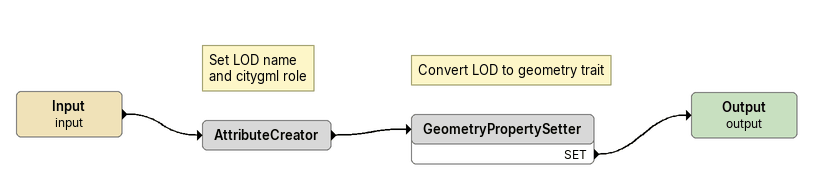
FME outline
Input (input)
    -> AttributeCreator
Note: Set LOD name / and citygml role
AttributeCreator
    -> GeometryPropertySetter
Note: Convert LOD to geometry trait
GeometryPropertySetter
    SET -> Output (output)
Output (output)
